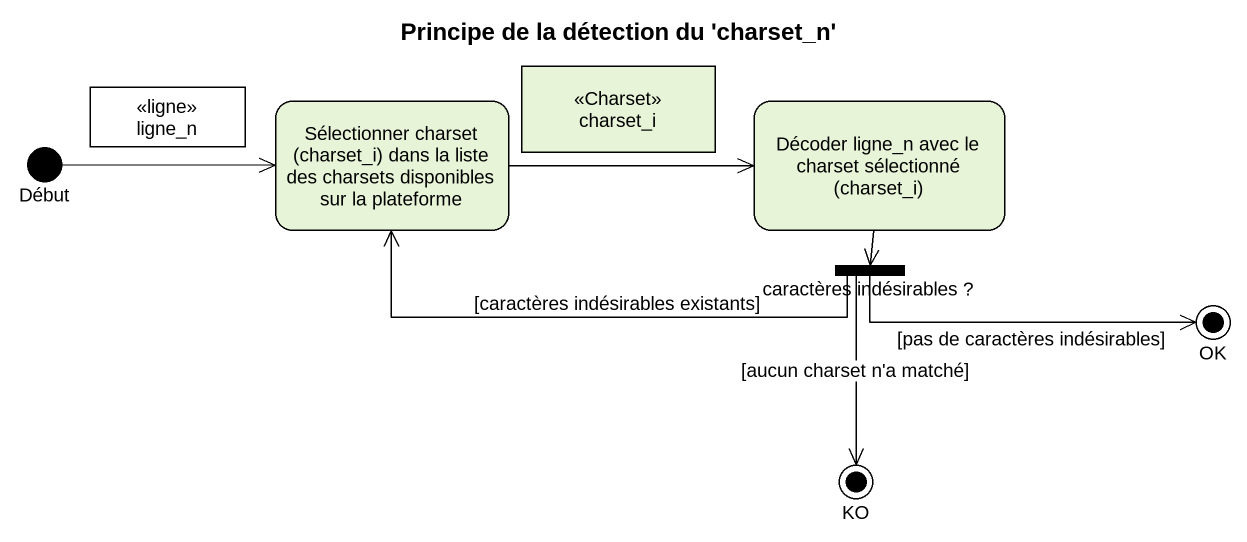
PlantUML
@startuml
title Principe de la détection du 'charset_n'
hide empty description
state ligne_n <<ligne>> #FFFFFF
state "Sélectionner charset (charset_i) dans la liste des charsets disponibles sur la plateforme" as Sélectionner_charset
state charset_i <<Charset>>
state "Décoder ligne_n avec le charset sélectionné (charset_i)" as Décoder_ligne_n_avec_le
state Début <<start>>
state "caractères indésirables ?" as caractères_indésirables <<fork>>
state OK <<end>>
state KO <<end>> #FF0000
Sélectionner_charset -right-> Décoder_ligne_n_avec_le
Décoder_ligne_n_avec_le --> caractères_indésirables
Début -right-> Sélectionner_charset
caractères_indésirables -left-> Sélectionner_charset : [caractères indésirables existants]
caractères_indésirables -right-> OK : [pas de caractères indésirables]
caractères_indésirables --> KO : [aucun charset n'a matché]
@enduml
